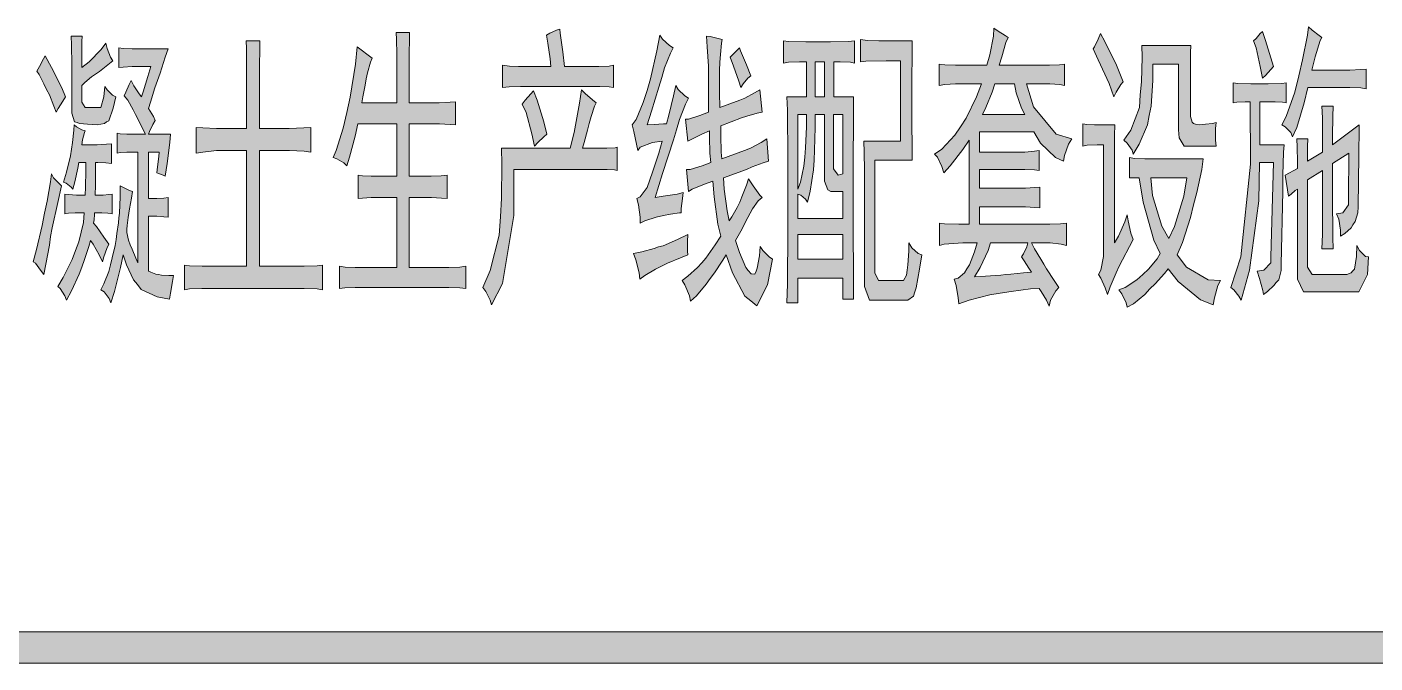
# Model space of a CAD drawing. Header units: millimetres. Extents: x 0 to 586, y 0 to 414.
# Drawn here: x 553.52 to 566.29, y 56.56 to 62.59 of the extents above; entities that cross this region are included whole.
import ezdxf

# ---------------------------------------------------------------- set-up
doc = ezdxf.new("R2010")
doc.units = ezdxf.units.MM

msp = doc.modelspace()

# ---------------------------------------------------------------- hatches: boundary and pattern name
h = msp.add_hatch(color=0)
h.dxf.hatch_style = 2
h.paths.add_polyline_path([(554.333833, 62.268806), (554.287972, 62.23), (554.206833, 62.1665), (554.171556, 62.141806), (554.13275, 62.117111), (554.06925, 62.064194), (554.041028, 62.035972), (554.041028, 61.926611), (554.041028, 61.877222), (554.072778, 61.827833), (554.108056, 61.827833), (554.206833, 61.827833), (554.220944, 61.827833), (554.249167, 61.926611), (554.25975, 62.025389), (554.280917, 61.993639), (554.330306, 61.94425), (554.362056, 61.926611), (554.337361, 61.820778), (554.295028, 61.700833), (554.273861, 61.69025), (554.256222, 61.676139), (554.185667, 61.662028), (554.139806, 61.665556), (554.093944, 61.669083), (554.019861, 61.676139), (553.995167, 61.683194), (553.970472, 61.69025), (553.945778, 61.771389), (553.945778, 61.849), (553.945778, 62.127694), (553.945778, 62.23), (553.94225, 62.4205), (553.938722, 62.501639), (554.044556, 62.501639), (554.041028, 62.45225), (554.041028, 62.304083), (554.041028, 62.205306), (554.111583, 62.258222), (554.224472, 62.374639), (554.266806, 62.434611), (554.280917, 62.385222), (554.312667, 62.304083)])
h = msp.add_hatch(color=0)
h.dxf.hatch_style = 2
h.paths.add_polyline_path([(556.792694, 62.2935), (556.775056, 62.254694), (556.746833, 62.155917), (556.73625, 62.099472), (556.725667, 62.0395), (556.7045, 61.926611), (556.693917, 61.870167), (557.025528, 61.870167), (557.025528, 62.258222), (557.025528, 62.332306), (557.022, 62.469889), (557.018472, 62.536917), (557.145472, 62.536917), (557.145472, 62.473417), (557.141944, 62.335833), (557.141944, 62.258222), (557.141944, 61.870167), (557.385361, 61.870167), (557.427694, 61.870167), (557.53, 61.877222), (557.582917, 61.88075), (557.582917, 61.662028), (557.53, 61.665556), (557.431222, 61.672611), (557.385361, 61.672611), (557.141944, 61.672611), (557.141944, 61.175194), (557.311278, 61.175194), (557.350083, 61.175194), (557.445333, 61.178722), (557.501778, 61.185778), (557.501778, 60.963528), (557.448861, 60.967056), (557.353611, 60.974111), (557.311278, 60.974111), (557.141944, 60.974111), (557.141944, 60.310889), (557.473556, 60.310889), (557.519417, 60.310889), (557.621722, 60.314417), (557.678167, 60.321472), (557.678167, 60.109806), (557.621722, 60.116861), (557.519417, 60.120389), (557.473556, 60.120389), (556.676278, 60.120389), (556.630417, 60.120389), (556.531639, 60.116861), (556.48225, 60.109806), (556.48225, 60.321472), (556.535167, 60.314417), (556.630417, 60.310889), (556.676278, 60.310889), (557.025528, 60.310889), (557.025528, 60.974111), (556.820917, 60.974111), (556.782111, 60.974111), (556.700972, 60.967056), (556.658639, 60.963528), (556.658639, 61.185778), (556.700972, 61.178722), (556.782111, 61.175194), (556.820917, 61.175194), (557.025528, 61.175194), (557.025528, 61.672611), (556.655111, 61.672611), (556.630417, 61.556194), (556.5775, 61.355111), (556.552806, 61.273972), (556.524583, 61.302194), (556.457556, 61.341), (556.422278, 61.351583), (556.4505, 61.418611), (556.517528, 61.630278), (556.552806, 61.778444), (556.584556, 61.923083), (556.633944, 62.237056), (556.648056, 62.402861)])
h = msp.add_hatch(color=0)
h.dxf.hatch_style = 2
h.paths.add_polyline_path([(558.570694, 62.568667), (558.574222, 62.529861), (558.598917, 62.353472), (558.613028, 62.215889), (558.891722, 62.215889), (558.941111, 62.215889), (559.036361, 62.219417), (559.078694, 62.226472), (559.078694, 62.014806), (559.036361, 62.021861), (558.948167, 62.025389), (558.909361, 62.025389), (558.239083, 62.025389), (558.19675, 62.025389), (558.090917, 62.021861), (558.027417, 62.014806), (558.027417, 62.226472), (558.094444, 62.219417), (558.179111, 62.215889), (558.200278, 62.215889), (558.486028, 62.215889), (558.478972, 62.286444), (558.457806, 62.434611), (558.443694, 62.512222), (558.475444, 62.529861), (558.538944, 62.558083)])
h = msp.add_hatch(color=0)
h.dxf.hatch_style = 2
h.paths.add_polyline_path([(559.643139, 62.392278), (559.618444, 62.342889), (559.562, 62.201778), (559.537306, 62.110056), (559.509083, 62.018333), (559.438528, 61.792556), (559.396194, 61.662028), (559.463222, 61.665556), (559.551417, 61.672611), (559.579639, 61.672611), (559.604333, 61.75375), (559.646667, 61.937194), (559.667833, 62.035972), (559.692528, 61.997167), (559.756028, 61.937194), (559.787778, 61.916028), (559.759556, 61.859583), (559.703111, 61.711417), (559.674889, 61.616167), (559.646667, 61.520917), (559.544361, 61.199889), (559.473806, 60.974111), (559.547889, 60.984694), (559.681944, 61.005861), (559.738389, 61.019972), (559.731333, 60.963528), (559.72075, 60.868278), (559.72075, 60.829472), (559.703111, 60.829472), (559.618444, 60.815361), (559.551417, 60.80125), (559.484389, 60.787139), (559.375028, 60.751861), (559.332694, 60.730694), (559.332694, 60.787139), (559.315056, 60.903556), (559.300944, 60.963528), (559.332694, 60.981167), (559.396194, 61.069361), (559.424417, 61.139917), (559.449111, 61.214), (559.509083, 61.393917), (559.540833, 61.506806), (559.449111, 61.496222), (559.332694, 61.450361), (559.308, 61.418611), (559.297417, 61.478583), (559.272722, 61.598528), (559.255083, 61.662028), (559.293889, 61.711417), (559.360917, 61.873694), (559.396194, 61.986583), (559.427944, 62.099472), (559.487917, 62.364056), (559.516139, 62.512222), (559.544361, 62.473417), (559.607861, 62.413444)])
h = msp.add_hatch(color=0)
h.dxf.hatch_style = 2
h.paths.add_polyline_path([(559.978278, 62.138278), (559.978278, 62.219417), (559.967694, 62.402861), (559.960639, 62.501639), (559.995917, 62.498111), (560.07, 62.480472), (560.108806, 62.469889), (560.10175, 62.434611), (560.091167, 62.328778), (560.087639, 62.254694), (560.084111, 62.177083), (560.084111, 61.965417), (560.087639, 61.827833), (560.274611, 61.894861), (560.324, 61.916028), (560.415722, 61.965417), (560.465111, 61.993639), (560.486278, 61.781972), (560.440417, 61.771389), (560.341639, 61.743167), (560.29225, 61.729056), (560.094694, 61.651444), (560.094694, 61.559722), (560.098222, 61.4045), (560.105278, 61.341), (560.320472, 61.418611), (560.376917, 61.439778), (560.479222, 61.496222), (560.532139, 61.527972), (560.54625, 61.316306), (560.496861, 61.302194), (560.391028, 61.263389), (560.338111, 61.238694), (560.119389, 61.161083), (560.126444, 61.051722), (560.154667, 60.847111), (560.175833, 60.751861), (560.200528, 60.790667), (560.249917, 60.878861), (560.274611, 60.92825), (560.295778, 60.981167), (560.338111, 61.090528), (560.359278, 61.1505), (560.401611, 61.083472), (560.465111, 60.995278), (560.486278, 60.974111), (560.451, 60.942361), (560.394556, 60.86475), (560.373389, 60.825944), (560.352222, 60.783611), (560.285194, 60.653083), (560.235806, 60.564889), (560.271083, 60.452), (560.331056, 60.310889), (560.35575, 60.282667), (560.383972, 60.250917), (560.41925, 60.247389), (560.429833, 60.275611), (560.440417, 60.303833), (560.461583, 60.42025), (560.468639, 60.508444), (560.493333, 60.469639), (560.553306, 60.409667), (560.585056, 60.3885), (560.539194, 60.145083), (560.436889, 59.947528), (560.380444, 59.993389), (560.324, 60.03925), (560.207583, 60.257972), (560.147611, 60.430833), (560.108806, 60.370861), (560.034722, 60.257972), (559.995917, 60.205056), (559.957111, 60.152139), (559.865389, 60.042778), (559.808944, 59.989861), (559.798361, 60.042778), (559.756028, 60.145083), (559.727806, 60.187417), (559.78425, 60.226222), (559.875972, 60.310889), (559.914778, 60.353222), (559.953583, 60.399083), (560.041778, 60.526083), (560.094694, 60.607222), (560.066472, 60.720111), (560.031194, 60.981167), (560.020611, 61.129333), (559.939472, 61.101111), (559.823056, 61.051722), (559.787778, 61.030556), (559.770139, 61.238694), (559.805417, 61.238694), (559.918306, 61.273972), (559.999444, 61.305722), (559.992389, 61.393917), (559.988861, 61.545611), (559.988861, 61.605583), (559.914778, 61.573833), (559.808944, 61.520917), (559.78425, 61.506806), (559.759556, 61.714944), (559.787778, 61.714944), (559.897139, 61.750222), (559.978278, 61.781972)])
h = msp.add_hatch(color=0)
h.dxf.hatch_style = 2
h.paths.add_polyline_path([(561.417611, 62.469889), (561.484639, 62.462833), (561.594, 62.459306), (561.639861, 62.459306), (561.907972, 62.459306), (561.907972, 62.353472), (561.904444, 62.064194), (561.904444, 61.88075), (561.904444, 61.704361), (561.907972, 61.429194), (561.907972, 61.326889), (561.555194, 61.326889), (561.555194, 60.332056), (561.555194, 60.257972), (561.590472, 60.187417), (561.62575, 60.187417), (561.805667, 60.187417), (561.826833, 60.187417), (561.855056, 60.236806), (561.862111, 60.286194), (561.869167, 60.335583), (561.876222, 60.466111), (561.876222, 60.543722), (561.904444, 60.497861), (561.964417, 60.441417), (561.999694, 60.430833), (561.978528, 60.29325), (561.946778, 60.116861), (561.932667, 60.078056), (561.922083, 60.03925), (561.869167, 60.000444), (561.830361, 60.000444), (561.555194, 60.000444), (561.505806, 60.000444), (561.456417, 60.130972), (561.456417, 60.265028), (561.456417, 61.1505), (561.456417, 61.228111), (561.452889, 61.4045), (561.449361, 61.506806), (561.798611, 61.506806), (561.798611, 62.268806), (561.661028, 62.268806), (561.470528, 62.265278), (561.417611, 62.258222)])
h = msp.add_hatch(color=0)
h.paths.add_polyline_path([(562.818139, 62.491056), (562.796972, 62.441667), (562.758167, 62.307611), (562.733472, 62.226472), (563.160333, 62.226472), (563.209722, 62.226472), (563.304972, 62.23), (563.350833, 62.237056), (563.350833, 62.035972), (563.3085, 62.043028), (563.21325, 62.050083), (563.160333, 62.050083), (562.991, 62.050083), (563.058028, 61.831361), (563.273222, 61.573833), (563.421389, 61.527972), (563.389639, 61.478583), (563.350833, 61.37275), (563.343778, 61.316306), (563.266167, 61.351583), (563.125056, 61.489167), (563.061556, 61.595), (562.5465, 61.595), (562.5465, 61.4045), (562.9275, 61.4045), (562.976889, 61.4045), (563.068611, 61.411556), (563.110944, 61.418611), (563.110944, 61.228111), (563.068611, 61.235167), (562.976889, 61.238694), (562.9275, 61.238694), (562.5465, 61.238694), (562.5465, 61.062306), (562.938083, 61.062306), (562.983944, 61.062306), (563.072139, 61.069361), (563.118, 61.072889), (563.118, 60.875333), (563.072139, 60.878861), (562.983944, 60.885917), (562.938083, 60.885917), (562.5465, 60.885917), (562.5465, 60.720111), (563.167389, 60.720111), (563.21325, 60.720111), (563.315556, 60.723639), (563.372, 60.730694), (563.372, 60.519028), (563.319083, 60.529611), (563.216778, 60.543722), (563.167389, 60.543722), (563.040389, 60.543722), (563.068611, 60.487278), (563.128583, 60.3885), (563.156806, 60.342639), (563.1815, 60.296778), (563.255583, 60.187417), (563.297917, 60.120389), (563.269694, 60.088639), (563.220306, 60.000444), (563.206194, 59.944), (563.1815, 60.000444), (563.132111, 60.081583), (563.110944, 60.109806), (563.029806, 60.106278), (562.846361, 60.081583), (562.744056, 60.067472), (562.645278, 60.049833), (562.447722, 60.000444), (562.352472, 59.965167), (562.345417, 60.021611), (562.32425, 60.138028), (562.306611, 60.198), (562.345417, 60.208583), (562.405389, 60.257972), (562.426556, 60.296778), (562.45125, 60.335583), (562.500639, 60.459056), (562.525333, 60.543722), (562.38775, 60.543722), (562.211361, 60.529611), (562.169028, 60.519028), (562.169028, 60.730694), (562.214889, 60.723639), (562.352472, 60.720111), (562.447722, 60.720111), (562.447722, 61.517389), (562.38775, 61.429194), (562.267806, 61.273972), (562.207833, 61.206944), (562.190194, 61.266917), (562.147861, 61.355111), (562.119639, 61.383333), (562.190194, 61.432722), (562.313667, 61.56325), (562.366583, 61.644389), (562.4195, 61.725528), (562.518278, 61.926611), (562.564139, 62.050083), (562.370111, 62.050083), (562.320722, 62.050083), (562.218417, 62.043028), (562.1655, 62.035972), (562.1655, 62.237056), (562.218417, 62.23), (562.320722, 62.226472), (562.370111, 62.226472), (562.617056, 62.226472), (562.645278, 62.32525), (562.680556, 62.501639), (562.684083, 62.57925), (562.722889, 62.551028), (562.789917, 62.508694)])
h.paths.add_polyline_path([(562.500639, 60.222694), (562.602944, 60.226222), (562.747583, 60.236806), (562.796972, 60.243861), (562.842833, 60.247389), (562.962778, 60.257972), (563.040389, 60.265028), (563.015694, 60.303833), (562.969833, 60.374389), (562.945139, 60.409667), (562.962778, 60.437889), (562.994528, 60.504917), (563.005111, 60.543722), (562.652333, 60.543722), (562.627639, 60.469639), (562.553556, 60.310889)])
h.paths.add_polyline_path([(562.976889, 61.760806), (562.945139, 61.820778), (562.89575, 61.965417), (562.878111, 62.050083), (562.691139, 62.050083), (562.666444, 61.972472), (562.606472, 61.827833), (562.574722, 61.760806)])
h = msp.add_hatch(color=0)
h.dxf.hatch_style = 2
h.paths.add_polyline_path([(563.693028, 62.526333), (563.735361, 62.45225), (563.844722, 62.226472), (563.908222, 62.07125), (563.887056, 62.043028), (563.841194, 61.972472), (563.820028, 61.926611), (563.774167, 62.053611), (563.671861, 62.279389), (563.622472, 62.381694), (563.636583, 62.402861), (563.671861, 62.473417)])
h = msp.add_hatch(color=0)
h.dxf.hatch_style = 2
h.paths.add_polyline_path([(565.227611, 62.5475), (565.255833, 62.462833), (565.30875, 62.297028), (565.333444, 62.215889), (565.30875, 62.187667), (565.255833, 62.131222), (565.227611, 62.103), (565.206444, 62.215889), (565.167639, 62.392278), (565.142944, 62.459306), (565.167639, 62.480472), (565.206444, 62.526333)])
h = msp.add_hatch(color=0)
h.dxf.hatch_style = 2
h.paths.add_polyline_path([(565.792056, 62.491056), (565.774417, 62.462833), (565.728556, 62.307611), (565.696806, 62.180611), (566.00725, 62.180611), (566.056639, 62.180611), (566.158944, 62.187667), (566.211861, 62.191194), (566.211861, 62.004222), (566.158944, 62.011278), (566.056639, 62.014806), (566.00725, 62.014806), (565.658, 62.014806), (565.622722, 61.870167), (565.552167, 61.637333), (565.513361, 61.549139), (565.495722, 61.587944), (565.442806, 61.644389), (565.411056, 61.662028), (565.453389, 61.739639), (565.534528, 61.972472), (565.573333, 62.127694), (565.608611, 62.279389), (565.654472, 62.512222), (565.665056, 62.589833), (565.700333, 62.558083), (565.763833, 62.508694)])
h = msp.add_hatch(color=0)
h.dxf.hatch_style = 2
h.paths.add_polyline_path([(554.443194, 61.937194), (554.457306, 61.972472), (554.489056, 62.043028), (554.506694, 62.081833), (554.534917, 62.032444), (554.584306, 61.954833), (554.605472, 61.926611), (554.623111, 61.976), (554.665444, 62.120639), (554.693667, 62.215889), (554.559611, 62.215889), (554.517278, 62.215889), (554.432611, 62.208833), (554.390278, 62.205306), (554.390278, 62.392278), (554.432611, 62.385222), (554.517278, 62.381694), (554.559611, 62.381694), (554.859472, 62.381694), (554.83125, 62.304083), (554.781861, 62.152389), (554.757167, 62.081833), (554.732472, 62.011278), (554.690139, 61.877222), (554.6725, 61.81725), (554.686611, 61.792556), (554.718361, 61.739639), (554.736, 61.704361), (554.714833, 61.665556), (554.683083, 61.598528), (554.6725, 61.573833), (554.880639, 61.573833), (554.873583, 61.496222), (554.848889, 61.295139), (554.83125, 61.175194), (554.810083, 61.185778), (554.76775, 61.199889), (554.750111, 61.206944), (554.757167, 61.263389), (554.771278, 61.362167), (554.774806, 61.4045), (554.6725, 61.4045), (554.6725, 60.963528), (554.721889, 60.963528), (554.750111, 60.963528), (554.817139, 60.967056), (554.859472, 60.974111), (554.859472, 60.787139), (554.817139, 60.790667), (554.750111, 60.797722), (554.721889, 60.797722), (554.6725, 60.797722), (554.6725, 60.275611), (554.693667, 60.265028), (554.743056, 60.247389), (554.76775, 60.243861), (554.795972, 60.236806), (554.866528, 60.233278), (554.908861, 60.233278), (554.898278, 60.176833), (554.880639, 60.067472), (554.870056, 60.011028), (554.753639, 60.032194), (554.601944, 60.10275), (554.566667, 60.148611), (554.531389, 60.194472), (554.464361, 60.335583), (554.432611, 60.430833), (554.407917, 60.310889), (554.351472, 60.081583), (554.316194, 59.97575), (554.298556, 60.014556), (554.252694, 60.078056), (554.220944, 60.099222), (554.249167, 60.155667), (554.295028, 60.272083), (554.312667, 60.335583), (554.326778, 60.402611), (554.355, 60.519028), (554.365583, 60.575472), (554.372639, 60.631917), (554.38675, 60.734222), (554.390278, 60.780083), (554.397333, 60.825944), (554.404389, 60.981167), (554.404389, 61.083472), (554.436139, 61.069361), (554.492583, 61.041139), (554.520806, 61.030556), (554.510222, 60.967056), (554.492583, 60.86475), (554.485528, 60.825944), (554.478472, 60.783611), (554.471417, 60.709528), (554.467889, 60.67425), (554.467889, 60.6425), (554.482, 60.568417), (554.499639, 60.526083), (554.517278, 60.48375), (554.552556, 60.399083), (554.570194, 60.353222), (554.570194, 61.4045), (554.506694, 61.4045), (554.467889, 61.4045), (554.404389, 61.400972), (554.376167, 61.393917), (554.376167, 61.584417), (554.404389, 61.577361), (554.467889, 61.573833), (554.499639, 61.573833), (554.644278, 61.573833), (554.549028, 61.760806), (554.527861, 61.803139), (554.474944, 61.894861)])
h = msp.add_hatch(color=0)
h.dxf.hatch_style = 2
h.paths.add_polyline_path([(555.600306, 61.62675), (555.600306, 62.113583), (555.600306, 62.215889), (555.600306, 62.385222), (555.596778, 62.459306), (555.727306, 62.459306), (555.727306, 62.385222), (555.723778, 62.215889), (555.723778, 62.113583), (555.723778, 61.62675), (555.935444, 61.62675), (556.006, 61.62675), (556.143583, 61.633806), (556.210611, 61.637333), (556.210611, 61.4045), (556.147111, 61.411556), (556.009528, 61.418611), (555.935444, 61.418611), (555.723778, 61.418611), (555.723778, 60.321472), (556.076556, 60.321472), (556.147111, 60.321472), (556.270583, 60.325), (556.319972, 60.332056), (556.319972, 60.099222), (556.270583, 60.106278), (556.147111, 60.109806), (556.076556, 60.109806), (555.251056, 60.109806), (555.176972, 60.109806), (555.060556, 60.106278), (555.014694, 60.099222), (555.014694, 60.332056), (555.060556, 60.325), (555.1805, 60.321472), (555.251056, 60.321472), (555.600306, 60.321472), (555.600306, 61.418611), (555.385111, 61.418611), (555.318083, 61.418611), (555.187556, 61.4045), (555.124056, 61.393917), (555.124056, 61.637333), (555.187556, 61.633806), (555.318083, 61.62675), (555.385111, 61.62675)])
h = msp.add_hatch(color=0)
h.dxf.hatch_style = 2
h.paths.add_polyline_path([(560.285194, 62.014806), (560.267556, 62.074778), (560.214639, 62.219417), (560.182889, 62.304083), (560.271083, 62.392278), (560.281667, 62.364056), (560.338111, 62.23), (560.380444, 62.127694), (560.352222, 62.103), (560.306361, 62.050083)])
h = msp.add_hatch(color=0)
h.paths.add_polyline_path([(560.906083, 61.926611), (560.906083, 62.258222), (560.842583, 62.258222), (560.73675, 62.254694), (560.690889, 62.247639), (560.690889, 62.459306), (560.73675, 62.45225), (560.902556, 62.448722), (561.018972, 62.448722), (561.135389, 62.448722), (561.304722, 62.45225), (561.361167, 62.459306), (561.361167, 62.247639), (561.325889, 62.254694), (561.227111, 62.258222), (561.167139, 62.258222), (561.167139, 61.926611), (561.354111, 61.926611), (561.354111, 61.743167), (561.350583, 61.273972), (561.350583, 60.984694), (561.350583, 60.698944), (561.354111, 60.208583), (561.354111, 60.011028), (561.251806, 60.011028), (561.251806, 60.208583), (560.824944, 60.208583), (560.824944, 59.97575), (560.722639, 59.97575), (560.726167, 60.155667), (560.729694, 60.663667), (560.729694, 60.995278), (560.729694, 61.333944), (560.726167, 61.799611), (560.722639, 61.926611)])
h.paths.add_polyline_path([(560.824944, 60.773028), (561.251806, 60.773028), (561.251806, 61.030556), (561.138917, 61.030556), (561.110694, 61.044667), (561.078944, 61.129333), (561.078944, 61.196361), (561.078944, 61.760806), (560.99075, 61.760806), (560.99075, 61.637333), (560.983694, 61.422139), (560.980167, 61.326889), (560.973111, 61.235167), (560.941361, 61.034083), (560.916667, 60.92825), (560.899028, 60.956472), (560.853167, 60.995278), (560.824944, 61.005861)])
h.paths.add_polyline_path([(561.251806, 60.3885), (561.251806, 60.621333), (560.824944, 60.621333), (560.824944, 60.3885)])
h.paths.add_polyline_path([(561.163611, 61.316306), (561.163611, 61.24575), (561.205944, 61.185778), (561.251806, 61.196361), (561.251806, 61.760806), (561.163611, 61.760806)])
h.paths.add_polyline_path([(560.824944, 61.051722), (560.849639, 61.11875), (560.881389, 61.270444), (560.891972, 61.355111), (560.899028, 61.443306), (560.906083, 61.644389), (560.906083, 61.760806), (560.824944, 61.760806)])
h.paths.add_polyline_path([(561.078944, 61.926611), (561.078944, 62.258222), (560.99075, 62.258222), (560.99075, 61.926611)])
h = msp.add_hatch(color=0)
h.dxf.hatch_style = 2
h.paths.add_polyline_path([(564.536167, 61.460944), (564.486778, 61.460944), (564.437389, 61.538556), (564.433861, 61.616167), (564.433861, 62.237056), (564.190444, 62.237056), (564.190444, 62.081833), (564.172806, 61.838417), (564.155167, 61.750222), (564.137528, 61.662028), (564.059917, 61.478583), (564.003472, 61.383333), (563.992889, 61.422139), (563.947028, 61.489167), (563.915278, 61.517389), (563.982306, 61.612639), (564.063444, 61.827833), (564.0705, 61.947778), (564.081083, 62.07125), (564.088139, 62.304083), (564.084611, 62.413444), (564.550278, 62.413444), (564.54675, 62.346417), (564.54675, 62.180611), (564.54675, 62.081833), (564.54675, 61.781972), (564.54675, 61.739639), (564.560861, 61.686722), (564.574972, 61.676139), (564.592611, 61.669083), (564.634944, 61.662028), (564.663167, 61.665556), (564.687861, 61.669083), (564.754889, 61.676139), (564.790167, 61.683194), (564.783111, 61.62675), (564.783111, 61.517389), (564.790167, 61.460944)])
h = msp.add_hatch(color=0)
h.dxf.hatch_style = 2
h.paths.add_polyline_path([(553.691778, 62.314667), (553.75175, 62.205306), (553.850528, 62.011278), (553.885806, 61.926611), (553.861111, 61.887806), (553.81525, 61.81725), (553.797611, 61.781972), (553.776444, 61.838417), (553.734111, 61.947778), (553.705889, 61.997167), (553.681194, 62.050083), (553.635333, 62.138278), (553.614167, 62.170028), (553.638861, 62.215889), (553.677667, 62.286444)])
h = msp.add_hatch(color=0)
h.dxf.hatch_style = 2
h.paths.add_polyline_path([(558.912889, 61.870167), (558.898778, 61.838417), (558.867028, 61.739639), (558.849389, 61.676139), (558.83175, 61.612639), (558.8, 61.496222), (558.785889, 61.439778), (558.95875, 61.439778), (559.015194, 61.439778), (559.092806, 61.443306), (559.113972, 61.450361), (559.113972, 61.228111), (559.089278, 61.235167), (559.018722, 61.238694), (558.969333, 61.238694), (558.13325, 61.238694), (558.13325, 60.80125), (558.027417, 60.159194), (557.921583, 59.954583), (557.911, 60.000444), (557.868667, 60.081583), (557.840444, 60.120389), (557.911, 60.282667), (557.995667, 60.617806), (558.00625, 60.790667), (558.016833, 60.967056), (558.020361, 61.288083), (558.016833, 61.439778), (558.669472, 61.439778), (558.70475, 61.587944), (558.757667, 61.866639), (558.775306, 61.993639), (558.810583, 61.958361), (558.881139, 61.898389)])
h = msp.add_hatch(color=0)
h.dxf.hatch_style = 2
h.paths.add_polyline_path([(558.320222, 61.983056), (558.3555, 61.894861), (558.419, 61.69025), (558.447222, 61.573833), (558.419, 61.549139), (558.362556, 61.496222), (558.330806, 61.460944), (558.306111, 61.577361), (558.249667, 61.778444), (558.214389, 61.859583), (558.242611, 61.894861), (558.295528, 61.954833)])
h = msp.add_hatch(color=0)
h.dxf.hatch_style = 2
h.paths.add_polyline_path([(565.453389, 61.870167), (565.418111, 61.877222), (565.347556, 61.88075), (565.30875, 61.88075), (565.202917, 61.88075), (565.202917, 61.471528), (565.432222, 61.471528), (565.428694, 61.4045), (565.421639, 61.185778), (565.421639, 61.030556), (565.404, 60.342639), (565.404, 60.282667), (565.382833, 60.194472), (565.358139, 60.16625), (565.336972, 60.138028), (565.277, 60.081583), (565.238194, 60.053361), (565.231139, 60.092167), (565.199389, 60.205056), (565.178222, 60.275611), (565.241722, 60.286194), (565.30875, 60.353222), (565.30875, 60.409667), (565.333444, 61.305722), (565.199389, 61.305722), (565.192333, 60.942361), (565.104139, 60.286194), (565.026528, 60.000444), (565.005361, 60.03925), (564.955972, 60.099222), (564.92775, 60.120389), (565.023, 60.409667), (565.114722, 61.288083), (565.111194, 61.88075), (565.065333, 61.88075), (564.984194, 61.877222), (564.948917, 61.870167), (564.948917, 62.060667), (564.994778, 62.053611), (565.11825, 62.050083), (565.199389, 62.050083), (565.280528, 62.050083), (565.411056, 62.053611), (565.453389, 62.060667)])
h = msp.add_hatch(color=0)
h.dxf.hatch_style = 2
h.paths.add_polyline_path([(565.559222, 61.249278), (565.559222, 61.312778), (565.555694, 61.450361), (565.552167, 61.527972), (565.658, 61.527972), (565.654472, 61.457417), (565.654472, 61.351583), (565.654472, 61.316306), (565.795583, 61.4045), (565.795583, 61.510333), (565.795583, 61.729056), (565.792056, 61.838417), (565.897889, 61.838417), (565.894361, 61.739639), (565.890833, 61.556194), (565.890833, 61.471528), (566.144833, 61.662028), (566.144833, 61.577361), (566.141306, 61.432722), (566.141306, 61.37275), (566.13425, 60.885917), (566.130722, 60.829472), (566.106028, 60.744806), (566.084861, 60.713056), (566.067222, 60.684833), (566.00725, 60.631917), (565.968444, 60.607222), (565.968444, 60.663667), (565.950806, 60.7695), (565.929639, 60.818889), (565.989611, 60.829472), (566.042528, 60.903556), (566.042528, 60.963528), (566.046056, 61.393917), (565.890833, 61.295139), (565.890833, 60.995278), (565.894361, 60.593111), (565.897889, 60.487278), (565.792056, 60.487278), (565.795583, 60.621333), (565.795583, 60.99175), (565.795583, 61.228111), (565.654472, 61.139917), (565.654472, 60.3885), (565.654472, 60.314417), (565.700333, 60.243861), (565.746194, 60.243861), (566.003722, 60.243861), (566.028417, 60.243861), (566.067222, 60.257972), (566.081333, 60.275611), (566.098972, 60.29325), (566.120139, 60.413194), (566.123667, 60.519028), (566.148361, 60.469639), (566.204806, 60.413194), (566.233028, 60.409667), (566.222444, 60.243861), (566.141306, 60.078056), (566.074278, 60.078056), (565.668583, 60.078056), (565.615667, 60.078056), (565.559222, 60.198), (565.559222, 60.321472), (565.559222, 61.051722), (565.538056, 61.041139), (565.49925, 61.005861), (565.474556, 60.984694), (565.442806, 61.185778)])
h = msp.add_hatch(color=0)
h.dxf.hatch_style = 2
h.paths.add_polyline_path([(554.150389, 60.730694), (554.178611, 60.698944), (554.249167, 60.596639), (554.295028, 60.529611), (554.277389, 60.490806), (554.249167, 60.409667), (554.235056, 60.363806), (554.203306, 60.430833), (554.146861, 60.529611), (554.122167, 60.564889), (554.108056, 60.508444), (554.065722, 60.384972), (554.041028, 60.314417), (554.016333, 60.247389), (553.94225, 60.088639), (553.896389, 60.000444), (553.87875, 60.042778), (553.836417, 60.109806), (553.811722, 60.130972), (553.864639, 60.215639), (553.949306, 60.384972), (553.981056, 60.469639), (554.012806, 60.554306), (554.055139, 60.73775), (554.062194, 60.829472), (554.012806, 60.829472), (553.977528, 60.829472), (553.914028, 60.825944), (553.87875, 60.818889), (553.87875, 61.005861), (553.914028, 61.002333), (553.991639, 60.995278), (554.033972, 60.995278), (554.072778, 60.995278), (554.076306, 61.072889), (554.079833, 61.228111), (554.079833, 61.305722), (554.012806, 61.305722), (554.002222, 61.252806), (553.974, 61.122278), (553.956361, 61.051722), (553.938722, 61.072889), (553.892861, 61.108167), (553.868167, 61.11875), (553.896389, 61.214), (553.931667, 61.369222), (553.94225, 61.432722), (553.952833, 61.496222), (553.963417, 61.612639), (553.966944, 61.662028), (553.991639, 61.644389), (554.041028, 61.616167), (554.072778, 61.605583), (554.065722, 61.587944), (554.048083, 61.520917), (554.041028, 61.471528), (554.150389, 61.471528), (554.185667, 61.471528), (554.273861, 61.478583), (554.32325, 61.482111), (554.32325, 61.295139), (554.266806, 61.302194), (554.192722, 61.305722), (554.171556, 61.305722), (554.171556, 61.24575), (554.171556, 61.090528), (554.168028, 60.995278), (554.220944, 60.995278), (554.242111, 60.995278), (554.295028, 61.002333), (554.326778, 61.005861), (554.326778, 60.818889), (554.287972, 60.825944), (554.231528, 60.829472), (554.217417, 60.829472), (554.160972, 60.829472), (554.160972, 60.811833), (554.157444, 60.762444)])
h = msp.add_hatch(color=0)
h.dxf.hatch_style = 2
h.paths.add_polyline_path([(563.830611, 61.662028), (563.827083, 61.559722), (563.827083, 61.341), (563.827083, 61.217528), (563.827083, 60.543722), (563.862361, 60.607222), (563.922333, 60.741278), (563.947028, 60.808306), (563.954083, 60.751861), (563.982306, 60.635444), (564.003472, 60.575472), (563.968194, 60.508444), (563.901167, 60.381444), (563.869417, 60.321472), (563.841194, 60.257972), (563.78475, 60.127444), (563.760056, 60.053361), (563.738889, 60.116861), (563.696556, 60.208583), (563.675389, 60.243861), (563.696556, 60.286194), (563.72125, 60.413194), (563.72125, 60.497861), (563.72125, 61.471528), (563.661278, 61.471528), (563.566028, 61.468), (563.527222, 61.460944), (563.527222, 61.672611), (563.5625, 61.665556), (563.636583, 61.662028), (563.675389, 61.662028)])
h = msp.add_hatch(color=0)
h.paths.add_polyline_path([(563.968194, 61.351583), (564.014056, 61.344528), (564.112833, 61.341), (564.169278, 61.341), (564.666694, 61.341), (564.652583, 61.238694), (564.606722, 61.019972), (564.574972, 60.903556), (564.54675, 60.783611), (564.469139, 60.54725), (564.41975, 60.430833), (564.507944, 60.314417), (564.712556, 60.194472), (564.828972, 60.187417), (564.804278, 60.138028), (564.772528, 60.021611), (564.761944, 59.954583), (564.642, 60.003972), (564.430333, 60.176833), (564.335083, 60.296778), (564.299806, 60.254444), (564.211611, 60.155667), (564.162222, 60.106278), (564.112833, 60.053361), (564.007, 59.965167), (563.947028, 59.933417), (563.936444, 59.97575), (563.894111, 60.060417), (563.865889, 60.099222), (563.925861, 60.120389), (564.03875, 60.194472), (564.095194, 60.243861), (564.148111, 60.29325), (564.22925, 60.392028), (564.257472, 60.441417), (564.1975, 60.568417), (564.098722, 60.92825), (564.059917, 61.161083), (563.968194, 61.161083)])
h.paths.add_polyline_path([(564.342139, 60.586056), (564.395056, 60.698944), (564.48325, 60.984694), (564.511472, 61.161083), (564.169278, 61.161083), (564.186917, 60.99175), (564.275111, 60.702472)])
h = msp.add_hatch(color=0)
h.dxf.hatch_style = 2
h.paths.add_polyline_path([(553.578889, 60.363806), (553.610639, 60.480222), (553.663556, 60.709528), (553.68825, 60.825944), (553.712944, 60.938833), (553.744694, 61.122278), (553.75175, 61.196361), (553.772917, 61.161083), (553.822306, 61.108167), (553.847, 61.083472), (553.811722, 60.924722), (553.758806, 60.684833), (553.744694, 60.603694), (553.734111, 60.522556), (553.698833, 60.342639), (553.681194, 60.243861), (553.649444, 60.286194), (553.600056, 60.349694)])
h = msp.add_hatch(color=0)
h.dxf.hatch_style = 2
h.paths.add_polyline_path([(559.78425, 60.621333), (559.780722, 60.557833), (559.780722, 60.466111), (559.78425, 60.430833), (559.713694, 60.402611), (559.590222, 60.349694), (559.533778, 60.321472), (559.477333, 60.29325), (559.375028, 60.233278), (559.329167, 60.198), (559.322111, 60.257972), (559.290361, 60.381444), (559.269194, 60.441417), (559.346806, 60.459056), (559.463222, 60.490806), (559.505556, 60.504917), (559.547889, 60.5155), (559.685472, 60.575472)])
h = msp.add_hatch(color=0)
h.dxf.hatch_style = 2
h.paths.add_polyline_path([(541.390417, 56.560861), (541.390417, 56.857194), (575.772139, 56.857194), (575.772139, 56.560861)])

# ---------------------------------------------------------------- linework, layer by layer
at = {"color": 0, "lineweight": 0}
for points in [[(554.333833, 62.268806), (554.287972, 62.23), (554.206833, 62.1665), (554.171556, 62.141806), (554.13275, 62.117111), (554.06925, 62.064194), (554.041028, 62.035972), (554.041028, 61.926611), (554.041028, 61.877222), (554.072778, 61.827833), (554.108056, 61.827833), (554.206833, 61.827833), (554.220944, 61.827833), (554.249167, 61.926611), (554.25975, 62.025389), (554.280917, 61.993639), (554.330306, 61.94425), (554.362056, 61.926611), (554.337361, 61.820778), (554.295028, 61.700833), (554.273861, 61.69025), (554.256222, 61.676139), (554.185667, 61.662028), (554.139806, 61.665556), (554.093944, 61.669083), (554.019861, 61.676139), (553.995167, 61.683194), (553.970472, 61.69025), (553.945778, 61.771389), (553.945778, 61.849), (553.945778, 62.127694), (553.945778, 62.23), (553.94225, 62.4205), (553.938722, 62.501639), (554.044556, 62.501639), (554.041028, 62.45225), (554.041028, 62.304083), (554.041028, 62.205306), (554.111583, 62.258222), (554.224472, 62.374639), (554.266806, 62.434611), (554.280917, 62.385222), (554.312667, 62.304083)], [(556.792694, 62.2935), (556.775056, 62.254694), (556.746833, 62.155917), (556.73625, 62.099472), (556.725667, 62.0395), (556.7045, 61.926611), (556.693917, 61.870167), (557.025528, 61.870167), (557.025528, 62.258222), (557.025528, 62.332306), (557.022, 62.469889), (557.018472, 62.536917), (557.145472, 62.536917), (557.145472, 62.473417), (557.141944, 62.335833), (557.141944, 62.258222), (557.141944, 61.870167), (557.385361, 61.870167), (557.427694, 61.870167), (557.53, 61.877222), (557.582917, 61.88075), (557.582917, 61.662028), (557.53, 61.665556), (557.431222, 61.672611), (557.385361, 61.672611), (557.141944, 61.672611), (557.141944, 61.175194), (557.311278, 61.175194), (557.350083, 61.175194), (557.445333, 61.178722), (557.501778, 61.185778), (557.501778, 60.963528), (557.448861, 60.967056), (557.353611, 60.974111), (557.311278, 60.974111), (557.141944, 60.974111), (557.141944, 60.310889), (557.473556, 60.310889), (557.519417, 60.310889), (557.621722, 60.314417), (557.678167, 60.321472), (557.678167, 60.109806), (557.621722, 60.116861), (557.519417, 60.120389), (557.473556, 60.120389), (556.676278, 60.120389), (556.630417, 60.120389), (556.531639, 60.116861), (556.48225, 60.109806), (556.48225, 60.321472), (556.535167, 60.314417), (556.630417, 60.310889), (556.676278, 60.310889), (557.025528, 60.310889), (557.025528, 60.974111), (556.820917, 60.974111), (556.782111, 60.974111), (556.700972, 60.967056), (556.658639, 60.963528), (556.658639, 61.185778), (556.700972, 61.178722), (556.782111, 61.175194), (556.820917, 61.175194), (557.025528, 61.175194), (557.025528, 61.672611), (556.655111, 61.672611), (556.630417, 61.556194), (556.5775, 61.355111), (556.552806, 61.273972), (556.524583, 61.302194), (556.457556, 61.341), (556.422278, 61.351583), (556.4505, 61.418611), (556.517528, 61.630278), (556.552806, 61.778444), (556.584556, 61.923083), (556.633944, 62.237056), (556.648056, 62.402861)], [(558.570694, 62.568667), (558.574222, 62.529861), (558.598917, 62.353472), (558.613028, 62.215889), (558.891722, 62.215889), (558.941111, 62.215889), (559.036361, 62.219417), (559.078694, 62.226472), (559.078694, 62.014806), (559.036361, 62.021861), (558.948167, 62.025389), (558.909361, 62.025389), (558.239083, 62.025389), (558.19675, 62.025389), (558.090917, 62.021861), (558.027417, 62.014806), (558.027417, 62.226472), (558.094444, 62.219417), (558.179111, 62.215889), (558.200278, 62.215889), (558.486028, 62.215889), (558.478972, 62.286444), (558.457806, 62.434611), (558.443694, 62.512222), (558.475444, 62.529861), (558.538944, 62.558083)], [(559.643139, 62.392278), (559.618444, 62.342889), (559.562, 62.201778), (559.537306, 62.110056), (559.509083, 62.018333), (559.438528, 61.792556), (559.396194, 61.662028), (559.463222, 61.665556), (559.551417, 61.672611), (559.579639, 61.672611), (559.604333, 61.75375), (559.646667, 61.937194), (559.667833, 62.035972), (559.692528, 61.997167), (559.756028, 61.937194), (559.787778, 61.916028), (559.759556, 61.859583), (559.703111, 61.711417), (559.674889, 61.616167), (559.646667, 61.520917), (559.544361, 61.199889), (559.473806, 60.974111), (559.547889, 60.984694), (559.681944, 61.005861), (559.738389, 61.019972), (559.731333, 60.963528), (559.72075, 60.868278), (559.72075, 60.829472), (559.703111, 60.829472), (559.618444, 60.815361), (559.551417, 60.80125), (559.484389, 60.787139), (559.375028, 60.751861), (559.332694, 60.730694), (559.332694, 60.787139), (559.315056, 60.903556), (559.300944, 60.963528), (559.332694, 60.981167), (559.396194, 61.069361), (559.424417, 61.139917), (559.449111, 61.214), (559.509083, 61.393917), (559.540833, 61.506806), (559.449111, 61.496222), (559.332694, 61.450361), (559.308, 61.418611), (559.297417, 61.478583), (559.272722, 61.598528), (559.255083, 61.662028), (559.293889, 61.711417), (559.360917, 61.873694), (559.396194, 61.986583), (559.427944, 62.099472), (559.487917, 62.364056), (559.516139, 62.512222), (559.544361, 62.473417), (559.607861, 62.413444)], [(559.978278, 62.138278), (559.978278, 62.219417), (559.967694, 62.402861), (559.960639, 62.501639), (559.995917, 62.498111), (560.07, 62.480472), (560.108806, 62.469889), (560.10175, 62.434611), (560.091167, 62.328778), (560.087639, 62.254694), (560.084111, 62.177083), (560.084111, 61.965417), (560.087639, 61.827833), (560.274611, 61.894861), (560.324, 61.916028), (560.415722, 61.965417), (560.465111, 61.993639), (560.486278, 61.781972), (560.440417, 61.771389), (560.341639, 61.743167), (560.29225, 61.729056), (560.094694, 61.651444), (560.094694, 61.559722), (560.098222, 61.4045), (560.105278, 61.341), (560.320472, 61.418611), (560.376917, 61.439778), (560.479222, 61.496222), (560.532139, 61.527972), (560.54625, 61.316306), (560.496861, 61.302194), (560.391028, 61.263389), (560.338111, 61.238694), (560.119389, 61.161083), (560.126444, 61.051722), (560.154667, 60.847111), (560.175833, 60.751861), (560.200528, 60.790667), (560.249917, 60.878861), (560.274611, 60.92825), (560.295778, 60.981167), (560.338111, 61.090528), (560.359278, 61.1505), (560.401611, 61.083472), (560.465111, 60.995278), (560.486278, 60.974111), (560.451, 60.942361), (560.394556, 60.86475), (560.373389, 60.825944), (560.352222, 60.783611), (560.285194, 60.653083), (560.235806, 60.564889), (560.271083, 60.452), (560.331056, 60.310889), (560.35575, 60.282667), (560.383972, 60.250917), (560.41925, 60.247389), (560.429833, 60.275611), (560.440417, 60.303833), (560.461583, 60.42025), (560.468639, 60.508444), (560.493333, 60.469639), (560.553306, 60.409667), (560.585056, 60.3885), (560.539194, 60.145083), (560.436889, 59.947528), (560.380444, 59.993389), (560.324, 60.03925), (560.207583, 60.257972), (560.147611, 60.430833), (560.108806, 60.370861), (560.034722, 60.257972), (559.995917, 60.205056), (559.957111, 60.152139), (559.865389, 60.042778), (559.808944, 59.989861), (559.798361, 60.042778), (559.756028, 60.145083), (559.727806, 60.187417), (559.78425, 60.226222), (559.875972, 60.310889), (559.914778, 60.353222), (559.953583, 60.399083), (560.041778, 60.526083), (560.094694, 60.607222), (560.066472, 60.720111), (560.031194, 60.981167), (560.020611, 61.129333), (559.939472, 61.101111), (559.823056, 61.051722), (559.787778, 61.030556), (559.770139, 61.238694), (559.805417, 61.238694), (559.918306, 61.273972), (559.999444, 61.305722), (559.992389, 61.393917), (559.988861, 61.545611), (559.988861, 61.605583), (559.914778, 61.573833), (559.808944, 61.520917), (559.78425, 61.506806), (559.759556, 61.714944), (559.787778, 61.714944), (559.897139, 61.750222), (559.978278, 61.781972)], [(561.417611, 62.469889), (561.484639, 62.462833), (561.594, 62.459306), (561.639861, 62.459306), (561.907972, 62.459306), (561.907972, 62.353472), (561.904444, 62.064194), (561.904444, 61.88075), (561.904444, 61.704361), (561.907972, 61.429194), (561.907972, 61.326889), (561.555194, 61.326889), (561.555194, 60.332056), (561.555194, 60.257972), (561.590472, 60.187417), (561.62575, 60.187417), (561.805667, 60.187417), (561.826833, 60.187417), (561.855056, 60.236806), (561.862111, 60.286194), (561.869167, 60.335583), (561.876222, 60.466111), (561.876222, 60.543722), (561.904444, 60.497861), (561.964417, 60.441417), (561.999694, 60.430833), (561.978528, 60.29325), (561.946778, 60.116861), (561.932667, 60.078056), (561.922083, 60.03925), (561.869167, 60.000444), (561.830361, 60.000444), (561.555194, 60.000444), (561.505806, 60.000444), (561.456417, 60.130972), (561.456417, 60.265028), (561.456417, 61.1505), (561.456417, 61.228111), (561.452889, 61.4045), (561.449361, 61.506806), (561.798611, 61.506806), (561.798611, 62.268806), (561.661028, 62.268806), (561.470528, 62.265278), (561.417611, 62.258222)], [(562.818139, 62.491056), (562.796972, 62.441667), (562.758167, 62.307611), (562.733472, 62.226472), (563.160333, 62.226472), (563.209722, 62.226472), (563.304972, 62.23), (563.350833, 62.237056), (563.350833, 62.035972), (563.3085, 62.043028), (563.21325, 62.050083), (563.160333, 62.050083), (562.991, 62.050083), (563.058028, 61.831361), (563.273222, 61.573833), (563.421389, 61.527972), (563.389639, 61.478583), (563.350833, 61.37275), (563.343778, 61.316306), (563.266167, 61.351583), (563.125056, 61.489167), (563.061556, 61.595), (562.5465, 61.595), (562.5465, 61.4045), (562.9275, 61.4045), (562.976889, 61.4045), (563.068611, 61.411556), (563.110944, 61.418611), (563.110944, 61.228111), (563.068611, 61.235167), (562.976889, 61.238694), (562.9275, 61.238694), (562.5465, 61.238694), (562.5465, 61.062306), (562.938083, 61.062306), (562.983944, 61.062306), (563.072139, 61.069361), (563.118, 61.072889), (563.118, 60.875333), (563.072139, 60.878861), (562.983944, 60.885917), (562.938083, 60.885917), (562.5465, 60.885917), (562.5465, 60.720111), (563.167389, 60.720111), (563.21325, 60.720111), (563.315556, 60.723639), (563.372, 60.730694), (563.372, 60.519028), (563.319083, 60.529611), (563.216778, 60.543722), (563.167389, 60.543722), (563.040389, 60.543722), (563.068611, 60.487278), (563.128583, 60.3885), (563.156806, 60.342639), (563.1815, 60.296778), (563.255583, 60.187417), (563.297917, 60.120389), (563.269694, 60.088639), (563.220306, 60.000444), (563.206194, 59.944), (563.1815, 60.000444), (563.132111, 60.081583), (563.110944, 60.109806), (563.029806, 60.106278), (562.846361, 60.081583), (562.744056, 60.067472), (562.645278, 60.049833), (562.447722, 60.000444), (562.352472, 59.965167), (562.345417, 60.021611), (562.32425, 60.138028), (562.306611, 60.198), (562.345417, 60.208583), (562.405389, 60.257972), (562.426556, 60.296778), (562.45125, 60.335583), (562.500639, 60.459056), (562.525333, 60.543722), (562.38775, 60.543722), (562.211361, 60.529611), (562.169028, 60.519028), (562.169028, 60.730694), (562.214889, 60.723639), (562.352472, 60.720111), (562.447722, 60.720111), (562.447722, 61.517389), (562.38775, 61.429194), (562.267806, 61.273972), (562.207833, 61.206944), (562.190194, 61.266917), (562.147861, 61.355111), (562.119639, 61.383333), (562.190194, 61.432722), (562.313667, 61.56325), (562.366583, 61.644389), (562.4195, 61.725528), (562.518278, 61.926611), (562.564139, 62.050083), (562.370111, 62.050083), (562.320722, 62.050083), (562.218417, 62.043028), (562.1655, 62.035972), (562.1655, 62.237056), (562.218417, 62.23), (562.320722, 62.226472), (562.370111, 62.226472), (562.617056, 62.226472), (562.645278, 62.32525), (562.680556, 62.501639), (562.684083, 62.57925), (562.722889, 62.551028), (562.789917, 62.508694)], [(563.693028, 62.526333), (563.735361, 62.45225), (563.844722, 62.226472), (563.908222, 62.07125), (563.887056, 62.043028), (563.841194, 61.972472), (563.820028, 61.926611), (563.774167, 62.053611), (563.671861, 62.279389), (563.622472, 62.381694), (563.636583, 62.402861), (563.671861, 62.473417)], [(565.227611, 62.5475), (565.255833, 62.462833), (565.30875, 62.297028), (565.333444, 62.215889), (565.30875, 62.187667), (565.255833, 62.131222), (565.227611, 62.103), (565.206444, 62.215889), (565.167639, 62.392278), (565.142944, 62.459306), (565.167639, 62.480472), (565.206444, 62.526333)], [(565.792056, 62.491056), (565.774417, 62.462833), (565.728556, 62.307611), (565.696806, 62.180611), (566.00725, 62.180611), (566.056639, 62.180611), (566.158944, 62.187667), (566.211861, 62.191194), (566.211861, 62.004222), (566.158944, 62.011278), (566.056639, 62.014806), (566.00725, 62.014806), (565.658, 62.014806), (565.622722, 61.870167), (565.552167, 61.637333), (565.513361, 61.549139), (565.495722, 61.587944), (565.442806, 61.644389), (565.411056, 61.662028), (565.453389, 61.739639), (565.534528, 61.972472), (565.573333, 62.127694), (565.608611, 62.279389), (565.654472, 62.512222), (565.665056, 62.589833), (565.700333, 62.558083), (565.763833, 62.508694)], [(554.443194, 61.937194), (554.457306, 61.972472), (554.489056, 62.043028), (554.506694, 62.081833), (554.534917, 62.032444), (554.584306, 61.954833), (554.605472, 61.926611), (554.623111, 61.976), (554.665444, 62.120639), (554.693667, 62.215889), (554.559611, 62.215889), (554.517278, 62.215889), (554.432611, 62.208833), (554.390278, 62.205306), (554.390278, 62.392278), (554.432611, 62.385222), (554.517278, 62.381694), (554.559611, 62.381694), (554.859472, 62.381694), (554.83125, 62.304083), (554.781861, 62.152389), (554.757167, 62.081833), (554.732472, 62.011278), (554.690139, 61.877222), (554.6725, 61.81725), (554.686611, 61.792556), (554.718361, 61.739639), (554.736, 61.704361), (554.714833, 61.665556), (554.683083, 61.598528), (554.6725, 61.573833), (554.880639, 61.573833), (554.873583, 61.496222), (554.848889, 61.295139), (554.83125, 61.175194), (554.810083, 61.185778), (554.76775, 61.199889), (554.750111, 61.206944), (554.757167, 61.263389), (554.771278, 61.362167), (554.774806, 61.4045), (554.6725, 61.4045), (554.6725, 60.963528), (554.721889, 60.963528), (554.750111, 60.963528), (554.817139, 60.967056), (554.859472, 60.974111), (554.859472, 60.787139), (554.817139, 60.790667), (554.750111, 60.797722), (554.721889, 60.797722), (554.6725, 60.797722), (554.6725, 60.275611), (554.693667, 60.265028), (554.743056, 60.247389), (554.76775, 60.243861), (554.795972, 60.236806), (554.866528, 60.233278), (554.908861, 60.233278), (554.898278, 60.176833), (554.880639, 60.067472), (554.870056, 60.011028), (554.753639, 60.032194), (554.601944, 60.10275), (554.566667, 60.148611), (554.531389, 60.194472), (554.464361, 60.335583), (554.432611, 60.430833), (554.407917, 60.310889), (554.351472, 60.081583), (554.316194, 59.97575), (554.298556, 60.014556), (554.252694, 60.078056), (554.220944, 60.099222), (554.249167, 60.155667), (554.295028, 60.272083), (554.312667, 60.335583), (554.326778, 60.402611), (554.355, 60.519028), (554.365583, 60.575472), (554.372639, 60.631917), (554.38675, 60.734222), (554.390278, 60.780083), (554.397333, 60.825944), (554.404389, 60.981167), (554.404389, 61.083472), (554.436139, 61.069361), (554.492583, 61.041139), (554.520806, 61.030556), (554.510222, 60.967056), (554.492583, 60.86475), (554.485528, 60.825944), (554.478472, 60.783611), (554.471417, 60.709528), (554.467889, 60.67425), (554.467889, 60.6425), (554.482, 60.568417), (554.499639, 60.526083), (554.517278, 60.48375), (554.552556, 60.399083), (554.570194, 60.353222), (554.570194, 61.4045), (554.506694, 61.4045), (554.467889, 61.4045), (554.404389, 61.400972), (554.376167, 61.393917), (554.376167, 61.584417), (554.404389, 61.577361), (554.467889, 61.573833), (554.499639, 61.573833), (554.644278, 61.573833), (554.549028, 61.760806), (554.527861, 61.803139), (554.474944, 61.894861)], [(555.600306, 61.62675), (555.600306, 62.113583), (555.600306, 62.215889), (555.600306, 62.385222), (555.596778, 62.459306), (555.727306, 62.459306), (555.727306, 62.385222), (555.723778, 62.215889), (555.723778, 62.113583), (555.723778, 61.62675), (555.935444, 61.62675), (556.006, 61.62675), (556.143583, 61.633806), (556.210611, 61.637333), (556.210611, 61.4045), (556.147111, 61.411556), (556.009528, 61.418611), (555.935444, 61.418611), (555.723778, 61.418611), (555.723778, 60.321472), (556.076556, 60.321472), (556.147111, 60.321472), (556.270583, 60.325), (556.319972, 60.332056), (556.319972, 60.099222), (556.270583, 60.106278), (556.147111, 60.109806), (556.076556, 60.109806), (555.251056, 60.109806), (555.176972, 60.109806), (555.060556, 60.106278), (555.014694, 60.099222), (555.014694, 60.332056), (555.060556, 60.325), (555.1805, 60.321472), (555.251056, 60.321472), (555.600306, 60.321472), (555.600306, 61.418611), (555.385111, 61.418611), (555.318083, 61.418611), (555.187556, 61.4045), (555.124056, 61.393917), (555.124056, 61.637333), (555.187556, 61.633806), (555.318083, 61.62675), (555.385111, 61.62675)], [(560.285194, 62.014806), (560.267556, 62.074778), (560.214639, 62.219417), (560.182889, 62.304083), (560.271083, 62.392278), (560.281667, 62.364056), (560.338111, 62.23), (560.380444, 62.127694), (560.352222, 62.103), (560.306361, 62.050083)], [(560.906083, 61.926611), (560.906083, 62.258222), (560.842583, 62.258222), (560.73675, 62.254694), (560.690889, 62.247639), (560.690889, 62.459306), (560.73675, 62.45225), (560.902556, 62.448722), (561.018972, 62.448722), (561.135389, 62.448722), (561.304722, 62.45225), (561.361167, 62.459306), (561.361167, 62.247639), (561.325889, 62.254694), (561.227111, 62.258222), (561.167139, 62.258222), (561.167139, 61.926611), (561.354111, 61.926611), (561.354111, 61.743167), (561.350583, 61.273972), (561.350583, 60.984694), (561.350583, 60.698944), (561.354111, 60.208583), (561.354111, 60.011028), (561.251806, 60.011028), (561.251806, 60.208583), (560.824944, 60.208583), (560.824944, 59.97575), (560.722639, 59.97575), (560.726167, 60.155667), (560.729694, 60.663667), (560.729694, 60.995278), (560.729694, 61.333944), (560.726167, 61.799611), (560.722639, 61.926611)], [(564.536167, 61.460944), (564.486778, 61.460944), (564.437389, 61.538556), (564.433861, 61.616167), (564.433861, 62.237056), (564.190444, 62.237056), (564.190444, 62.081833), (564.172806, 61.838417), (564.155167, 61.750222), (564.137528, 61.662028), (564.059917, 61.478583), (564.003472, 61.383333), (563.992889, 61.422139), (563.947028, 61.489167), (563.915278, 61.517389), (563.982306, 61.612639), (564.063444, 61.827833), (564.0705, 61.947778), (564.081083, 62.07125), (564.088139, 62.304083), (564.084611, 62.413444), (564.550278, 62.413444), (564.54675, 62.346417), (564.54675, 62.180611), (564.54675, 62.081833), (564.54675, 61.781972), (564.54675, 61.739639), (564.560861, 61.686722), (564.574972, 61.676139), (564.592611, 61.669083), (564.634944, 61.662028), (564.663167, 61.665556), (564.687861, 61.669083), (564.754889, 61.676139), (564.790167, 61.683194), (564.783111, 61.62675), (564.783111, 61.517389), (564.790167, 61.460944)], [(553.691778, 62.314667), (553.75175, 62.205306), (553.850528, 62.011278), (553.885806, 61.926611), (553.861111, 61.887806), (553.81525, 61.81725), (553.797611, 61.781972), (553.776444, 61.838417), (553.734111, 61.947778), (553.705889, 61.997167), (553.681194, 62.050083), (553.635333, 62.138278), (553.614167, 62.170028), (553.638861, 62.215889), (553.677667, 62.286444)], [(561.078944, 61.926611), (561.078944, 62.258222), (560.99075, 62.258222), (560.99075, 61.926611)], [(558.912889, 61.870167), (558.898778, 61.838417), (558.867028, 61.739639), (558.849389, 61.676139), (558.83175, 61.612639), (558.8, 61.496222), (558.785889, 61.439778), (558.95875, 61.439778), (559.015194, 61.439778), (559.092806, 61.443306), (559.113972, 61.450361), (559.113972, 61.228111), (559.089278, 61.235167), (559.018722, 61.238694), (558.969333, 61.238694), (558.13325, 61.238694), (558.13325, 60.80125), (558.027417, 60.159194), (557.921583, 59.954583), (557.911, 60.000444), (557.868667, 60.081583), (557.840444, 60.120389), (557.911, 60.282667), (557.995667, 60.617806), (558.00625, 60.790667), (558.016833, 60.967056), (558.020361, 61.288083), (558.016833, 61.439778), (558.669472, 61.439778), (558.70475, 61.587944), (558.757667, 61.866639), (558.775306, 61.993639), (558.810583, 61.958361), (558.881139, 61.898389)], [(558.320222, 61.983056), (558.3555, 61.894861), (558.419, 61.69025), (558.447222, 61.573833), (558.419, 61.549139), (558.362556, 61.496222), (558.330806, 61.460944), (558.306111, 61.577361), (558.249667, 61.778444), (558.214389, 61.859583), (558.242611, 61.894861), (558.295528, 61.954833)], [(562.976889, 61.760806), (562.945139, 61.820778), (562.89575, 61.965417), (562.878111, 62.050083), (562.691139, 62.050083), (562.666444, 61.972472), (562.606472, 61.827833), (562.574722, 61.760806)], [(565.453389, 61.870167), (565.418111, 61.877222), (565.347556, 61.88075), (565.30875, 61.88075), (565.202917, 61.88075), (565.202917, 61.471528), (565.432222, 61.471528), (565.428694, 61.4045), (565.421639, 61.185778), (565.421639, 61.030556), (565.404, 60.342639), (565.404, 60.282667), (565.382833, 60.194472), (565.358139, 60.16625), (565.336972, 60.138028), (565.277, 60.081583), (565.238194, 60.053361), (565.231139, 60.092167), (565.199389, 60.205056), (565.178222, 60.275611), (565.241722, 60.286194), (565.30875, 60.353222), (565.30875, 60.409667), (565.333444, 61.305722), (565.199389, 61.305722), (565.192333, 60.942361), (565.104139, 60.286194), (565.026528, 60.000444), (565.005361, 60.03925), (564.955972, 60.099222), (564.92775, 60.120389), (565.023, 60.409667), (565.114722, 61.288083), (565.111194, 61.88075), (565.065333, 61.88075), (564.984194, 61.877222), (564.948917, 61.870167), (564.948917, 62.060667), (564.994778, 62.053611), (565.11825, 62.050083), (565.199389, 62.050083), (565.280528, 62.050083), (565.411056, 62.053611), (565.453389, 62.060667)], [(565.559222, 61.249278), (565.559222, 61.312778), (565.555694, 61.450361), (565.552167, 61.527972), (565.658, 61.527972), (565.654472, 61.457417), (565.654472, 61.351583), (565.654472, 61.316306), (565.795583, 61.4045), (565.795583, 61.510333), (565.795583, 61.729056), (565.792056, 61.838417), (565.897889, 61.838417), (565.894361, 61.739639), (565.890833, 61.556194), (565.890833, 61.471528), (566.144833, 61.662028), (566.144833, 61.577361), (566.141306, 61.432722), (566.141306, 61.37275), (566.13425, 60.885917), (566.130722, 60.829472), (566.106028, 60.744806), (566.084861, 60.713056), (566.067222, 60.684833), (566.00725, 60.631917), (565.968444, 60.607222), (565.968444, 60.663667), (565.950806, 60.7695), (565.929639, 60.818889), (565.989611, 60.829472), (566.042528, 60.903556), (566.042528, 60.963528), (566.046056, 61.393917), (565.890833, 61.295139), (565.890833, 60.995278), (565.894361, 60.593111), (565.897889, 60.487278), (565.792056, 60.487278), (565.795583, 60.621333), (565.795583, 60.99175), (565.795583, 61.228111), (565.654472, 61.139917), (565.654472, 60.3885), (565.654472, 60.314417), (565.700333, 60.243861), (565.746194, 60.243861), (566.003722, 60.243861), (566.028417, 60.243861), (566.067222, 60.257972), (566.081333, 60.275611), (566.098972, 60.29325), (566.120139, 60.413194), (566.123667, 60.519028), (566.148361, 60.469639), (566.204806, 60.413194), (566.233028, 60.409667), (566.222444, 60.243861), (566.141306, 60.078056), (566.074278, 60.078056), (565.668583, 60.078056), (565.615667, 60.078056), (565.559222, 60.198), (565.559222, 60.321472), (565.559222, 61.051722), (565.538056, 61.041139), (565.49925, 61.005861), (565.474556, 60.984694), (565.442806, 61.185778)], [(560.824944, 60.773028), (561.251806, 60.773028), (561.251806, 61.030556), (561.138917, 61.030556), (561.110694, 61.044667), (561.078944, 61.129333), (561.078944, 61.196361), (561.078944, 61.760806), (560.99075, 61.760806), (560.99075, 61.637333), (560.983694, 61.422139), (560.980167, 61.326889), (560.973111, 61.235167), (560.941361, 61.034083), (560.916667, 60.92825), (560.899028, 60.956472), (560.853167, 60.995278), (560.824944, 61.005861)], [(560.824944, 61.051722), (560.849639, 61.11875), (560.881389, 61.270444), (560.891972, 61.355111), (560.899028, 61.443306), (560.906083, 61.644389), (560.906083, 61.760806), (560.824944, 61.760806)], [(561.163611, 61.316306), (561.163611, 61.24575), (561.205944, 61.185778), (561.251806, 61.196361), (561.251806, 61.760806), (561.163611, 61.760806)], [(554.150389, 60.730694), (554.178611, 60.698944), (554.249167, 60.596639), (554.295028, 60.529611), (554.277389, 60.490806), (554.249167, 60.409667), (554.235056, 60.363806), (554.203306, 60.430833), (554.146861, 60.529611), (554.122167, 60.564889), (554.108056, 60.508444), (554.065722, 60.384972), (554.041028, 60.314417), (554.016333, 60.247389), (553.94225, 60.088639), (553.896389, 60.000444), (553.87875, 60.042778), (553.836417, 60.109806), (553.811722, 60.130972), (553.864639, 60.215639), (553.949306, 60.384972), (553.981056, 60.469639), (554.012806, 60.554306), (554.055139, 60.73775), (554.062194, 60.829472), (554.012806, 60.829472), (553.977528, 60.829472), (553.914028, 60.825944), (553.87875, 60.818889), (553.87875, 61.005861), (553.914028, 61.002333), (553.991639, 60.995278), (554.033972, 60.995278), (554.072778, 60.995278), (554.076306, 61.072889), (554.079833, 61.228111), (554.079833, 61.305722), (554.012806, 61.305722), (554.002222, 61.252806), (553.974, 61.122278), (553.956361, 61.051722), (553.938722, 61.072889), (553.892861, 61.108167), (553.868167, 61.11875), (553.896389, 61.214), (553.931667, 61.369222), (553.94225, 61.432722), (553.952833, 61.496222), (553.963417, 61.612639), (553.966944, 61.662028), (553.991639, 61.644389), (554.041028, 61.616167), (554.072778, 61.605583), (554.065722, 61.587944), (554.048083, 61.520917), (554.041028, 61.471528), (554.150389, 61.471528), (554.185667, 61.471528), (554.273861, 61.478583), (554.32325, 61.482111), (554.32325, 61.295139), (554.266806, 61.302194), (554.192722, 61.305722), (554.171556, 61.305722), (554.171556, 61.24575), (554.171556, 61.090528), (554.168028, 60.995278), (554.220944, 60.995278), (554.242111, 60.995278), (554.295028, 61.002333), (554.326778, 61.005861), (554.326778, 60.818889), (554.287972, 60.825944), (554.231528, 60.829472), (554.217417, 60.829472), (554.160972, 60.829472), (554.160972, 60.811833), (554.157444, 60.762444)], [(563.830611, 61.662028), (563.827083, 61.559722), (563.827083, 61.341), (563.827083, 61.217528), (563.827083, 60.543722), (563.862361, 60.607222), (563.922333, 60.741278), (563.947028, 60.808306), (563.954083, 60.751861), (563.982306, 60.635444), (564.003472, 60.575472), (563.968194, 60.508444), (563.901167, 60.381444), (563.869417, 60.321472), (563.841194, 60.257972), (563.78475, 60.127444), (563.760056, 60.053361), (563.738889, 60.116861), (563.696556, 60.208583), (563.675389, 60.243861), (563.696556, 60.286194), (563.72125, 60.413194), (563.72125, 60.497861), (563.72125, 61.471528), (563.661278, 61.471528), (563.566028, 61.468), (563.527222, 61.460944), (563.527222, 61.672611), (563.5625, 61.665556), (563.636583, 61.662028), (563.675389, 61.662028)], [(563.968194, 61.351583), (564.014056, 61.344528), (564.112833, 61.341), (564.169278, 61.341), (564.666694, 61.341), (564.652583, 61.238694), (564.606722, 61.019972), (564.574972, 60.903556), (564.54675, 60.783611), (564.469139, 60.54725), (564.41975, 60.430833), (564.507944, 60.314417), (564.712556, 60.194472), (564.828972, 60.187417), (564.804278, 60.138028), (564.772528, 60.021611), (564.761944, 59.954583), (564.642, 60.003972), (564.430333, 60.176833), (564.335083, 60.296778), (564.299806, 60.254444), (564.211611, 60.155667), (564.162222, 60.106278), (564.112833, 60.053361), (564.007, 59.965167), (563.947028, 59.933417), (563.936444, 59.97575), (563.894111, 60.060417), (563.865889, 60.099222), (563.925861, 60.120389), (564.03875, 60.194472), (564.095194, 60.243861), (564.148111, 60.29325), (564.22925, 60.392028), (564.257472, 60.441417), (564.1975, 60.568417), (564.098722, 60.92825), (564.059917, 61.161083), (563.968194, 61.161083)], [(553.578889, 60.363806), (553.610639, 60.480222), (553.663556, 60.709528), (553.68825, 60.825944), (553.712944, 60.938833), (553.744694, 61.122278), (553.75175, 61.196361), (553.772917, 61.161083), (553.822306, 61.108167), (553.847, 61.083472), (553.811722, 60.924722), (553.758806, 60.684833), (553.744694, 60.603694), (553.734111, 60.522556), (553.698833, 60.342639), (553.681194, 60.243861), (553.649444, 60.286194), (553.600056, 60.349694)], [(564.342139, 60.586056), (564.395056, 60.698944), (564.48325, 60.984694), (564.511472, 61.161083), (564.169278, 61.161083), (564.186917, 60.99175), (564.275111, 60.702472)], [(559.78425, 60.621333), (559.780722, 60.557833), (559.780722, 60.466111), (559.78425, 60.430833), (559.713694, 60.402611), (559.590222, 60.349694), (559.533778, 60.321472), (559.477333, 60.29325), (559.375028, 60.233278), (559.329167, 60.198), (559.322111, 60.257972), (559.290361, 60.381444), (559.269194, 60.441417), (559.346806, 60.459056), (559.463222, 60.490806), (559.505556, 60.504917), (559.547889, 60.5155), (559.685472, 60.575472)], [(561.251806, 60.3885), (561.251806, 60.621333), (560.824944, 60.621333), (560.824944, 60.3885)], [(562.500639, 60.222694), (562.602944, 60.226222), (562.747583, 60.236806), (562.796972, 60.243861), (562.842833, 60.247389), (562.962778, 60.257972), (563.040389, 60.265028), (563.015694, 60.303833), (562.969833, 60.374389), (562.945139, 60.409667), (562.962778, 60.437889), (562.994528, 60.504917), (563.005111, 60.543722), (562.652333, 60.543722), (562.627639, 60.469639), (562.553556, 60.310889)], [(541.390417, 56.560861), (541.390417, 56.857194), (575.772139, 56.857194), (575.772139, 56.560861)]]:
    msp.add_lwpolyline(points, close=True, dxfattribs=at)

doc.saveas('drawing.dxf')
